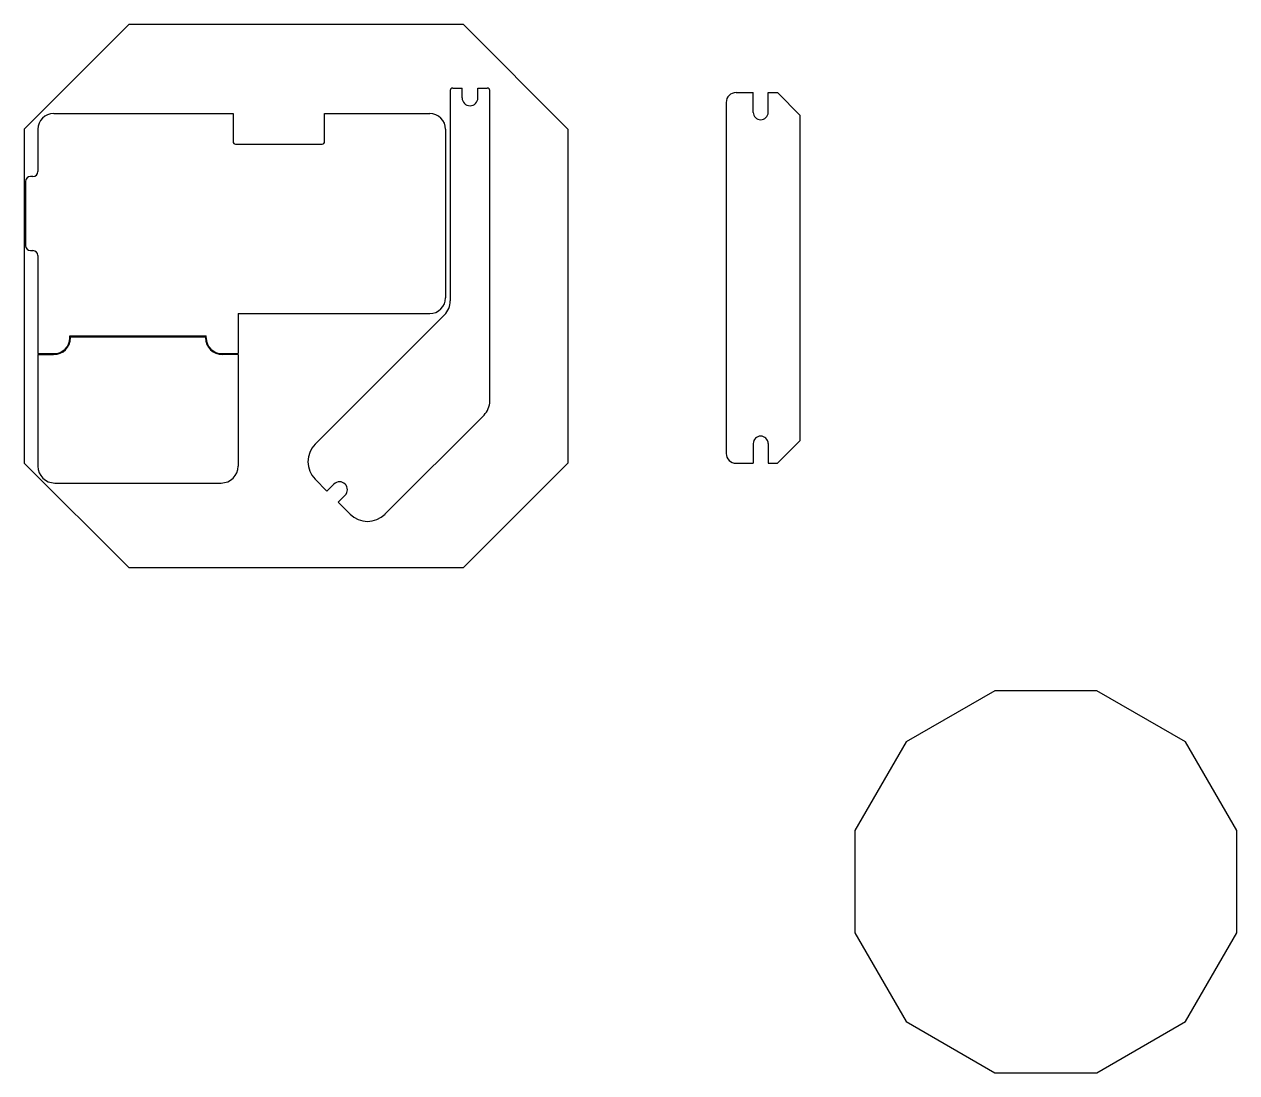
# Model space of a CAD drawing. Header units: millimetres. Extents: x 0 to 245, y -102 to 110.
import ezdxf

# ---------------------------------------------------------------- set-up
doc = ezdxf.new("R2010")
doc.units = ezdxf.units.MM
doc.layers.add('Sketch', color=7, linetype='CONTINUOUS')

msp = doc.modelspace()

# ---------------------------------------------------------------- linework, layer by layer
at = {"layer": 'Sketch'}
for p, q in [((0, 88.79), (21.21, 110)), ((21.21, 110), (88.79, 110)), ((88.79, 110), (110, 88.79)), ((86.21, 96.6), (86.21, 54.04)), ((86.71, 97.1), (88.61, 97.1)), ((88.61, 95.1), (88.61, 97.1)), ((91.81, 97.1), (93.71, 97.1)), ((91.81, 95.1), (91.81, 97.1)), ((94.21, 33.76), (94.21, 96.6)), ((144.04, 96.17), (147.54, 96.17)), ((147.54, 92.17), (147.54, 96.17)), ((150.54, 92.17), (150.54, 96.17)), ((150.54, 96.17), (152.45, 96.17)), ((152.45, 96.17), (157.04, 91.57)), ((142.04, 94.17), (142.04, 23.17)), ((5.97, 91.95), (42.27, 91.95)), ((42.27, 91.95), (42.27, 86.25)), ((60.77, 91.95), (82.07, 91.95)), ((60.77, 86.25), (60.77, 91.95)), ((157.04, 25.77), (157.04, 91.57)), ((0, 88.79), (0, 21.21)), ((2.77, 88.75), (2.77, 80.2)), ((85.27, 88.75), (85.27, 54.65)), ((110, 88.79), (110, 21.21)), ((42.77, 85.75), (60.27, 85.75)), ((1.77, 79.2), (1.27, 79.2)), ((0.27, 78.2), (0.27, 65.2)), ((1.27, 64.2), (1.77, 64.2)), ((2.77, 63.2), (2.77, 43.35)), ((43.27, 51.45), (82.07, 51.45)), ((43.27, 51.45), (43.27, 43.35)), ((85.04, 51.21), (58.86, 25.03)), ((9.21, 46.55), (9.21, 46.95)), ((9.21, 46.95), (36.84, 46.95)), ((9.35, 46.75), (36.7, 46.75)), ((9.35, 46.55), (9.35, 46.75)), ((36.7, 46.75), (36.7, 46.55)), ((36.84, 46.55), (36.84, 46.95)), ((2.77, 43.35), (6.01, 43.35)), ((2.77, 43.15), (2.77, 20.58)), ((2.77, 43.15), (5.95, 43.15)), ((40.04, 43.35), (43.27, 43.35)), ((43.27, 43.15), (40.1, 43.15)), ((43.27, 43.15), (43.27, 20.58)), ((73, 10.89), (93.04, 30.93)), ((147.54, 25.17), (147.54, 21.17)), ((150.54, 25.17), (150.54, 21.17)), ((152.45, 21.17), (157.04, 25.77)), ((0, 21.21), (21.21, 0)), ((110, 21.21), (88.79, 0)), ((144.04, 21.17), (147.54, 21.17)), ((150.54, 21.17), (152.45, 21.17)), ((6.17, 17.18), (39.87, 17.18)), ((58.86, 17.96), (61.26, 15.55)), ((62.68, 16.97), (61.26, 15.55)), ((64.94, 14.7), (63.53, 13.29)), ((63.53, 13.29), (65.93, 10.89)), ((88.79, 0), (21.21, 0)), ((196.38, -24.87), (178.45, -35.22)), ((217.08, -24.87), (196.38, -24.87)), ((235.01, -35.22), (217.08, -24.87)), ((178.45, -35.22), (168.09, -53.15)), ((245.37, -53.15), (235.01, -35.22)), ((168.09, -53.15), (168.09, -73.86)), ((245.37, -73.86), (245.37, -53.15)), ((168.09, -73.86), (178.45, -91.79)), ((235.01, -91.79), (245.37, -73.86)), ((178.45, -91.79), (196.38, -102.14)), ((217.08, -102.14), (235.01, -91.79)), ((196.38, -102.14), (217.08, -102.14))]:
    msp.add_line(p, q, dxfattribs=at)
for centre, radius, start, end in [((86.71, 96.6), 0.5, 90, 180), ((93.71, 96.6), 0.5, 0, 90), ((144.04, 94.17), 2, 90, 180), ((90.21, 95.1), 1.6, 180, 0), ((5.97, 88.75), 3.2, 90, 180), ((82.07, 88.75), 3.2, 0, 90), ((149.04, 92.17), 1.5, 180, 0), ((42.77, 86.25), 0.5, 180, -90), ((60.27, 86.25), 0.5, -90, 0), ((1.27, 78.2), 1, 90, 180), ((1.77, 80.2), 1, -90, 0), ((1.27, 65.2), 1, 180, -90), ((1.77, 63.2), 1, 0, 90), ((82.07, 54.65), 3.2, -90, 0), ((82.21, 54.04), 4, -45, 0), ((5.95, 46.55), 3.4, -90, 0), ((6.01, 46.55), 3.2, -90, 0), ((40.1, 46.55), 3.4, 180, -90), ((40.04, 46.55), 3.2, 180, -90), ((90.21, 33.76), 4, -45, 0), ((62.4, 21.49), 5, 135, -135), ((149.04, 25.17), 1.5, 0, 180), ((144.04, 23.17), 2, 180, -90), ((6.17, 20.58), 3.4, 180, -90), ((39.87, 20.58), 3.4, -90, 0), ((63.81, 15.83), 1.6, -45, 135), ((69.47, 14.42), 5, -135, -45)]:
    msp.add_arc(centre, radius, start, end, dxfattribs=at)

doc.saveas('drawing.dxf')
